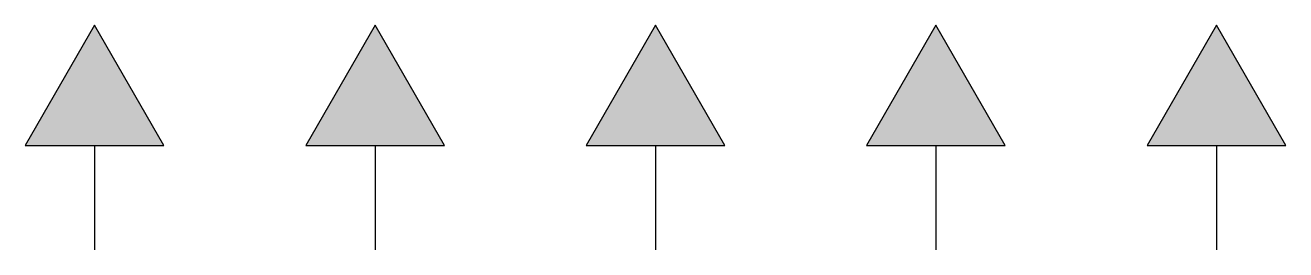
# Model space of a CAD drawing. Header units: millimetres. Extents: x 79470 to 176717, y 10556 to 45804.
# Drawn here: x 173083 to 176717, y 35596 to 36242 of the extents above.
import ezdxf

# ---------------------------------------------------------------- set-up
doc = ezdxf.new("R2010")
doc.units = ezdxf.units.MM
doc.layers.add('M-_SPRKPICO_E-', color=1, linetype='Continuous')

# ---------------------------------------------------------------- blocks, each defined once
blk = doc.blocks.new('fire0111')
at = {"linetype": 'Continuous'}
blk.add_hatch(color=0, dxfattribs=at).paths.add_polyline_path([(0, 323.2), (-100, 150), (100, 150)])
at = {"color": 0, "linetype": 'Continuous'}
for p, q in [((0, 323.2), (-100, 150)), ((100, 150), (0, 323.2)), ((-100, 150), (100, 150)), ((0, 150), (0, 0))]:
    blk.add_line(p, q, dxfattribs=at)

msp = doc.modelspace()

# ---------------------------------------------------------------- block references
at = {"layer": 'M-_SPRKPICO_E-', "xscale": 2, "yscale": 2, "zscale": 2}
for p in [(173282.8, 35595.9), (174091.3, 35595.9), (174899.7, 35595.9), (175708.1, 35595.9), (176516.6, 35595.9)]:
    msp.add_blockref('fire0111', p, dxfattribs=at)

doc.saveas('drawing.dxf')
